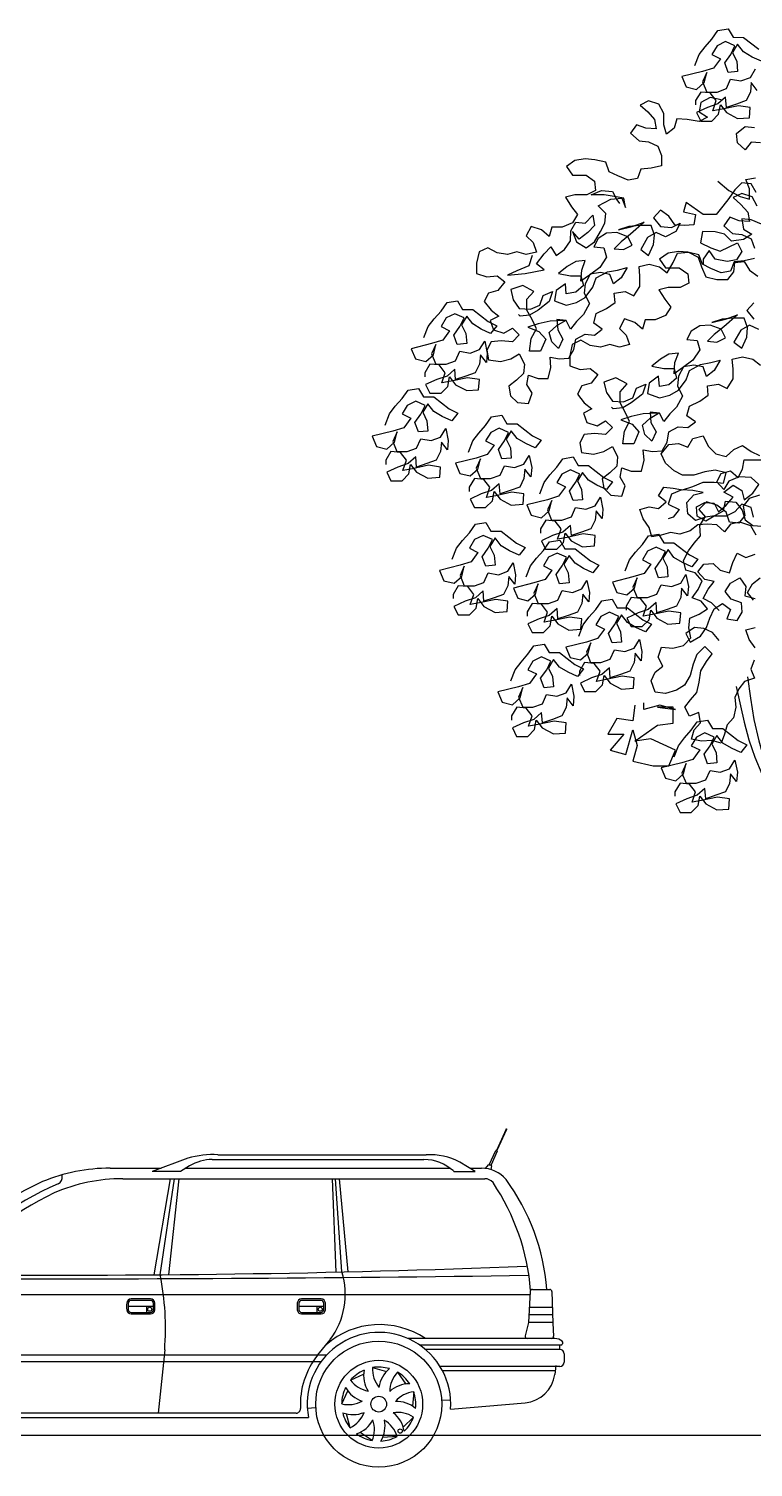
# Model space of a CAD drawing. Extents: x 115 to 1469, y 94 to 338.
# Drawn here: x 180.6 to 184.17, y 244.75 to 251.83 of the extents above; entities that cross this region are included whole.
import ezdxf

# ---------------------------------------------------------------- set-up
doc = ezdxf.new("R2010")
doc.units = 0
doc.layers.get('0').update_dxf_attribs({"linetype": 'CONTINUOUS'})
doc.layers.add('1', color=7, linetype='CONTINUOUS')
doc.layers.add('ESQUAD', color=3, linetype='CONTINUOUS')

# ---------------------------------------------------------------- blocks, each defined once
blk = doc.blocks.new('ASTRA2')
at = {"color": 9}
for p, q in [((3.3111, 1.6636), (3.2641, 1.5597)), ((3.313, 1.6627), (3.2661, 1.5588)), ((3.2285, 1.4891), (3.2613, 1.5586)), ((3.2661, 1.5588), (3.2641, 1.5597)), ((3.2671, 1.556), (3.2375, 1.4876)), ((0.0153, 0.8494), (3.4313, 0.8494)), ((1.4511, 0.7929), (1.5756, 0.7929)), ((1.5612, 0.8285), (1.4655, 0.8285)), ((1.5408, 0.7929), (1.5408, 0.7623)), ((2.2904, 0.7929), (2.415, 0.7929)), ((2.4006, 0.8285), (2.3049, 0.8285)), ((2.3802, 0.7929), (2.3802, 0.7623)), ((3.4286, 0.7886), (3.5383, 0.7886)), ((1.4655, 0.7548), (1.5612, 0.7548)), ((2.3049, 0.7548), (2.4006, 0.7548)), ((3.4224, 0.7136), (3.5419, 0.7136)), ((3.4255, 0.7511), (3.5401, 0.7511)), ((3.5803, 0.6015), (2.8861, 0.6015)), ((3.5763, 0.58), (2.9141, 0.58)), ((3.5564, 0.4959), (2.9865, 0.4959)), ((2.5456, 0.4284), (2.61, 0.4584)), ((2.6541, 0.4902), (2.7227, 0.4718)), ((2.7768, 0.4678), (2.8176, 0.4096)), ((3.5537, 0.4745), (2.9987, 0.4745)), ((2.5023, 0.3114), (2.5323, 0.3758)), ((2.8565, 0.3718), (2.8503, 0.301)), ((2.5443, 0.1939), (2.5259, 0.2625)), ((2.8558, 0.247), (2.8055, 0.1968)), ((2.652, 0.1309), (2.5938, 0.1717)), ((2.775, 0.1519), (2.7042, 0.1457))]:
    blk.add_line(p, q, dxfattribs=at)
for p, q in [((1.7452, 1.5205), (1.5694, 1.4558)), ((1.8654, 1.5147), (2.9072, 1.5147)), ((1.8933, 1.5379), (2.9187, 1.5379)), ((3.1598, 1.4558), (3.0836, 1.5013)), ((3.2096, 1.4707), (3.225, 1.488)), ((3.2282, 1.4891), (3.2375, 1.4876)), ((1.1257, 1.4338), (1.1242, 1.439)), ((1.3626, 1.4719), (1.6131, 1.4719)), ((1.4244, 1.42), (3.206, 1.42)), ((1.7088, 1.4558), (1.5694, 1.4558)), ((1.6583, 1.42), (1.5782, 0.947)), ((1.6085, 0.9474), (1.6793, 1.42)), ((1.7004, 1.42), (1.6496, 0.9475)), ((1.7535, 1.4832), (1.7088, 1.4558)), ((1.735, 1.4719), (3.0374, 1.4719)), ((2.4545, 1.42), (2.4735, 0.9606)), ((2.5033, 0.9613), (2.472, 1.42)), ((2.4894, 1.42), (2.5331, 0.962)), ((3.0523, 1.4582), (3.0549, 1.4558)), ((3.0549, 1.4558), (3.1598, 1.4558)), ((3.1329, 1.4719), (3.1901, 1.4719)), ((3.2404, 1.4832), (3.236, 1.4652)), ((3.4305, 0.8651), (3.4223, 0.713)), ((3.4412, 0.875), (3.5265, 0.875)), ((3.5372, 0.8648), (3.5421, 0.7085)), ((1.5612, 0.821), (1.4655, 0.821)), ((2.4006, 0.821), (2.3049, 0.821)), ((1.4655, 0.7623), (1.5612, 0.7623)), ((2.3049, 0.7623), (2.4006, 0.7623)), ((3.4223, 0.713), (3.4052, 0.647)), ((3.5421, 0.7085), (3.5452, 0.6449)), ((1.6308, 0.5781), (1.5992, 0.2664)), ((2.3844, 0.553), (2.4453, 0.6278)), ((3.552, 0.6336), (2.8285, 0.6336)), ((3.5763, 0.58), (3.5763, 0.6015)), ((0.2569, 0.553), (2.4289, 0.553)), ((0.2838, 0.5208), (2.4019, 0.5208)), ((3.5564, 0.5006), (3.5508, 0.4569)), ((3.5763, 0.4959), (3.5564, 0.4959)), ((3.5977, 0.5586), (3.5977, 0.5174)), ((2.3749, 0.2921), (2.333, 0.2897)), ((3.0386, 0.3302), (2.9946, 0.3277)), ((3.0382, 0.2852), (3.4054, 0.3173)), ((0.3472, 0.2446), (2.3386, 0.2446)), ((2.2781, 0.2664), (0.4566, 0.2664))]:
    blk.add_line(p, q)
for centre, radius in [((3.3125, 1.6641), 0.00151), ((1.5571, 0.7776), 0.00993), ((2.3965, 0.7776), 0.00993), ((2.6847, 0.3104), 0.0386), ((2.79, 0.1777), 0.0105)]:
    blk.add_circle(centre, radius, dxfattribs=at)
for radius in [0.3104, 0.216]:
    blk.add_circle((2.6847, 0.3104), radius)
for centre, radius, start, end in [((3.2632, 1.5577), 0.00214, 64.72726, 154.72726), ((3.2651, 1.5568), 0.00214, 336.604, 64.72726), ((0.8485, 186.3606), 185.4339, 269.89174, 270.794654), ((1.7072, 0.7916), 0.2636, 176.35514, 183.64486), ((1.4655, 0.807), 0.0214, 90, 176.35514), ((1.5612, 0.807), 0.0214, 3.64486, 90), ((1.3195, 0.7916), 0.2636, 356.35514, 3.64486), ((2.5466, 0.7916), 0.2636, 176.35514, 183.64486), ((2.3049, 0.807), 0.0214, 90, 176.35514), ((2.4006, 0.807), 0.0214, 3.64486, 90), ((2.1589, 0.7916), 0.2636, 356.35514, 3.64486), ((1.4655, 0.7762), 0.0214, 183.64486, 270), ((1.5612, 0.7762), 0.0214, 270, 356.35514), ((2.3049, 0.7762), 0.0214, 183.64486, 270), ((2.4006, 0.7762), 0.0214, 270, 356.35514), ((2.6895, 0.2989), 0.403, 56.16507, 131.03265), ((2.6847, 0.3104), 0.1824, 113.36133, 139.67502), ((2.6593, 0.5143), 0.1424, 217.08487, 259.08217), ((2.7963, 0.483), 0.1424, 177.08487, 219.08217), ((2.6847, 0.3104), 0.1824, 73.36133, 99.67502), ((2.8811, 0.3709), 0.1424, 137.08487, 179.08217), ((2.6847, 0.3104), 0.1824, 33.36133, 59.67502), ((2.6847, 0.3104), 0.1824, 153.36133, 179.67502), ((2.8741, 0.2305), 0.1424, 97.08487, 139.08217), ((2.6847, 0.3104), 0.1824, 353.36133, 19.67502), ((2.5341, 0.4502), 0.1424, 257.08487, 299.08217), ((2.6847, 0.3104), 0.1824, 193.36133, 219.67502), ((2.4795, 0.3207), 0.1424, 297.08487, 339.08217), ((2.5208, 0.1864), 0.1424, 337.08487, 19.08217), ((2.6389, 0.11), 0.1424, 17.08487, 59.08217), ((2.7784, 0.1274), 0.1424, 57.08487, 99.08217), ((2.6847, 0.3104), 0.1824, 313.36133, 339.67502), ((2.6847, 0.3104), 0.1824, 233.36133, 259.67502), ((2.6847, 0.3104), 0.1824, 273.36133, 299.67502)]:
    blk.add_arc(centre, radius, start, end, dxfattribs=at)
for centre, radius, start, end in [((1.8677, 1.1174), 0.4213, 86.51857, 106.8977), ((1.8654, 1.3004), 0.2143, 90, 121.49564), ((2.9072, 1.3004), 0.2143, 47.41547, 90), ((2.9358, 1.2248), 0.3136, 61.86386, 93.12543), ((3.2276, 1.4856), 0.00355, 80.41352, 138.44424), ((3.2369, 1.4841), 0.00355, 346.37857, 80.41352), ((1.3595, 0.6145), 0.8573, 89.79017, 112.66744), ((1.4245, 0.5627), 0.8573, 90.00684, 113.19065), ((1.0947, 1.425), 0.0322, 290.90024, 15.92806), ((3.1901, 1.3111), 0.1608, 41.18431, 90), ((3.206, 1.3664), 0.0536, 39.89221, 90), ((2.4433, 0.7857), 1.0731, 4.76997, 36.0332), ((2.3769, -1.406), 3.118, 115.61244, 129.59517), ((1.9258, -0.4314), 2.0019, 114.16831, 134.66601), ((1.9614, -0.4047), 1.9613, 116.48029, 136.37501), ((2.3311, 0.7843), 1.1042, 4.4342, 33.93972), ((1.1329, 60.3493), 59.4039, 269.429787, 272.197311), ((0.2939, 0.6828), 1.341, 355.5202, 11.37656), ((2.1441, 0.8522), 0.3755, 323.3121, 16.89191), ((3.4412, 0.8642), 0.0107, 90, 175.24132), ((3.5265, 0.8642), 0.0107, 2.7454, 90), ((1.7072, 0.7916), 0.2561, 176.35514, 183.64486), ((1.4655, 0.807), 0.0139, 90, 176.35514), ((1.5612, 0.807), 0.0139, 3.64486, 90), ((1.3195, 0.7916), 0.2561, 356.35514, 3.64486), ((2.5466, 0.7916), 0.2561, 176.35514, 183.64486), ((2.3049, 0.807), 0.0139, 90, 176.35514), ((2.4006, 0.807), 0.0139, 3.64486, 90), ((2.1589, 0.7916), 0.2561, 356.35514, 3.64486), ((1.4655, 0.7762), 0.0139, 183.64486, 270), ((1.5612, 0.7762), 0.0139, 270, 356.35514), ((2.3049, 0.7762), 0.0139, 183.64486, 270), ((2.4006, 0.7762), 0.0139, 270, 356.35514), ((2.6858, 0.3104), 0.3534, 355.9106, 190.72038), ((3.4155, 0.6443), 0.0107, 165.41639, 270), ((3.5344, 0.6443), 0.0107, 270, 2.74573), ((3.552, 0.58), 0.0536, 48.59038, 90), ((3.5763, 0.5586), 0.0214, 360, 90), ((3.5803, 0.6122), 0.0107, 270, 48.59038), ((2.6858, 0.3104), 0.3869, 141.16117, 183.16458), ((3.5763, 0.5174), 0.0214, 270, 0), ((2.7523, 0.4512), 0.1424, 169.2045, 212.58725), ((2.827, 0.3748), 0.1424, 129.2045, 172.58725), ((3.3914, 0.4775), 0.1608, 275.00384, 352.65647), ((2.646, 0.4617), 0.1424, 209.2045, 252.58725), ((2.8351, 0.2683), 0.1424, 89.2045, 132.58725), ((2.2781, 0.2878), 0.0214, 270, 3.16458), ((2.7729, 0.1815), 0.1424, 49.2045, 92.58725), ((2.5578, 0.4014), 0.1424, 249.2045, 292.58725), ((2.529, 0.2985), 0.1424, 289.2045, 332.58725), ((2.5731, 0.2012), 0.1424, 329.2045, 12.58725), ((2.6694, 0.155), 0.1424, 9.2045, 52.58725)]:
    blk.add_arc(centre, radius, start, end)
blk = doc.blocks.new('ARV-ELEV4')
for points in [[(-224.4, 3286.1), (-214.1, 3312.8), (-199.7, 3331.4), (-183.2, 3349.9), (-168.7, 3370.5), (-144, 3374.6), (-131.7, 3354), (-107, 3353.9), (-69.9, 3325.1)], [(-63.8, 3296.2), (-86.4, 3306.5), (-107, 3318.9), (-121.4, 3337.5), (-133.8, 3316.9), (-123.5, 3296.3), (-121.5, 3271.6), (-144.1, 3269.5), (-152.3, 3292.2), (-137.9, 3312.8), (-127.6, 3333.4), (-150.2, 3343.7), (-170.8, 3333.4), (-183.2, 3312.8), (-162.6, 3302.5), (-179.1, 3279.9), (-205.9, 3271.6), (-255.3, 3259.3), (-245.1, 3234.6), (-220.4, 3228.4), (-201.8, 3244.9), (-195.6, 3269.6), (-205.9, 3246.9), (-195.7, 3222.2), (-170.9, 3222.2), (-148.3, 3230.4), (-138, 3253.1), (-113.3, 3248.9), (-90.6, 3257.1), (-78.2, 3277.7)], [(-74.2, 3226.2), (-88.5, 3244.8), (-90.6, 3222.1), (-100.9, 3201.5), (-123.6, 3193.3), (-148.3, 3185.1), (-150.4, 3209.8), (-168.9, 3193.4), (-193.6, 3185.1), (-220.4, 3172.8), (-210.1, 3152.2), (-183.4, 3152.2), (-166.9, 3168.6), (-162.7, 3191.3), (-148.3, 3172.7), (-121.6, 3158.3), (-92.7, 3160.3), (-90.7, 3185.1), (-119.5, 3189.2), (-158.6, 3181), (-181.3, 3176.9), (-173, 3201.6), (-187.4, 3220.1), (-210.1, 3222.2), (-222.4, 3201.6), (-222.5, 3191.3)], [(-160.6, 3203.1), (-187.4, 3209.3), (-210, 3196.9), (-214.2, 3174.3), (-193.6, 3161.9), (-214.2, 3151.6), (-243, 3155.8), (-267.7, 3157.9), (-273.9, 3135.2), (-292.5, 3120.8), (-298.6, 3143.5), (-298.6, 3170.3), (-310.9, 3192.9), (-335.6, 3201.2), (-356.2, 3190.9), (-337.7, 3174.4), (-321.3, 3155.9), (-317.2, 3133.2), (-341.9, 3135.3), (-364.5, 3143.5), (-379, 3123), (-358.4, 3104.4), (-335.7, 3102.3), (-313.1, 3092), (-304.9, 3069.4), (-304.9, 3044.6), (-329.6, 3038.5), (-354.3, 3036.4), (-362.6, 3013.8), (-385.2, 3009.7), (-409.9, 3020), (-430.5, 3030.3), (-438.7, 3053), (-465.5, 3059.2), (-488.2, 3061.3), (-512.9, 3057.2), (-533.5, 3042.8), (-519.1, 3022.2), (-486.1, 3022.2), (-465.6, 3007.7), (-463.5, 2985.1), (-484.1, 2974.8), (-513, 2974.8), (-535.6, 2968.7), (-521.2, 2946), (-506.8, 2927.4), (-519.2, 2906.9), (-543.9, 2896.6), (-568.6, 2896.6), (-574.8, 2874), (-593.3, 2890.5), (-618.1, 2898.7), (-630.4, 2876.1), (-614, 2859.6), (-605.8, 2836.9), (-630.5, 2830.8), (-653.1, 2837), (-675.8, 2830.8), (-700.5, 2834.9), (-723.1, 2847.3), (-743.7, 2837), (-749.9, 2810.3), (-750, 2785.6), (-725.3, 2777.3), (-700.5, 2779.3), (-682, 2764.9), (-698.5, 2744.3), (-721.2, 2738.2), (-731.5, 2717.6), (-715, 2697), (-696.5, 2682.5), (-717.1, 2672.3), (-708.9, 2649.6), (-684.2, 2641.4), (-663.6, 2653.7), (-647.1, 2637.2), (-663.6, 2620.7), (-690.4, 2622.8), (-715.1, 2620.8), (-725.4, 2600.2), (-721.3, 2577.5), (-692.5, 2573.4), (-667.8, 2579.6), (-647.2, 2591.9), (-634.8, 2567.2), (-636.9, 2544.5), (-653.4, 2528.1), (-671.9, 2513.7), (-667.9, 2491), (-651.4, 2474.5), (-624.6, 2472.4), (-616.4, 2497.1), (-628.7, 2517.7), (-624.6, 2540.4), (-601.9, 2532.1), (-577.2, 2532.1), (-571, 2558.9), (-573, 2583.6), (-550.4, 2579.4), (-527.7, 2581.5), (-515.4, 2602.1), (-511.2, 2626.8), (-488.6, 2639.1), (-465.9, 2637), (-447.4, 2651.4), (-467.9, 2665.9), (-461.7, 2688.5), (-437, 2700.8), (-416.4, 2715.2), (-418.4, 2737.9), (-391.7, 2742), (-371.1, 2731.7), (-356.6, 2754.3), (-356.6, 2779), (-358.7, 2801.7), (-333.9, 2807.8), (-309.2, 2801.6), (-290.7, 2787.2), (-276.3, 2811.9), (-266, 2834.5), (-239.2, 2836.6), (-216.5, 2824.2), (-208.3, 2801.5), (-198.1, 2776.8), (-171.3, 2770.6), (-144.5, 2770.6), (-130.1, 2789.1), (-128, 2811.8), (-105.3, 2813.8), (-93, 2793.2), (-72.4, 2778.8)], [(-64.1, 2904.4), (-88.8, 2914.7), (-111.4, 2916.8), (-107.3, 2892.1), (-86.8, 2879.7), (-107.4, 2867.4), (-136.2, 2863.3), (-152.7, 2879.8), (-175.3, 2885.9), (-206.2, 2886), (-210.3, 2859.2), (-185.6, 2846.8), (-163, 2838.6), (-121.8, 2859.1), (-111.5, 2838.5), (-123.9, 2817.9), (-146.5, 2813.8), (-175.4, 2820), (-189.8, 2840.7), (-204.2, 2820.1), (-204.2, 2805.7)], [(-66.1, 3099.7), (-88.7, 3101.8), (-103.2, 3083.3), (-121.7, 3099.8), (-123.7, 3122.4), (-103.1, 3138.9), (-80.5, 3136.8)], [(-169, 3007.4), (-142.3, 2984.8), (-115.5, 2970.3), (-92.9, 2964.1), (-92.8, 2988.8), (-101.1, 3011.5), (-78.4, 3015.6)], [(-76.4, 2980.6), (-88.7, 3001.2), (-111.4, 3003.3), (-127.8, 2986.8), (-142.3, 2966.2), (-156.7, 2947.7), (-173.2, 2927.1), (-204.1, 2927.2), (-245.3, 2956), (-251.5, 2933.4), (-222.6, 2927.2), (-226.8, 2902.5), (-249.4, 2900.4), (-272.1, 2902.5), (-286.5, 2923.1), (-307.1, 2937.6), (-323.5, 2919), (-307.1, 2898.4), (-280.3, 2896.3), (-259.7, 2906.6), (-270, 2886), (-294.8, 2873.7), (-317.4, 2884), (-338, 2871.7), (-354.5, 2842.9), (-336, 2828.4), (-323.6, 2855.2), (-321.5, 2877.8), (-329.7, 2900.5), (-356.5, 2900.5), (-383.3, 2898.5), (-408, 2890.3), (-375, 2898.5), (-346.2, 2908.8), (-379.2, 2880), (-401.9, 2861.4), (-418.3, 2845), (-395.7, 2842.9), (-375.1, 2853.2), (-385.4, 2873.8), (-412.1, 2884.1), (-436.8, 2882.1), (-457.4, 2869.7), (-467.8, 2849.1), (-443.1, 2847.1), (-436.9, 2824.4), (-453.4, 2799.7), (-478.1, 2781.2), (-498.7, 2766.8), (-496.6, 2793.6), (-488.4, 2816.2), (-511, 2814.2), (-531.6, 2801.8), (-552.3, 2785.4), (-523.4, 2779.2), (-498.7, 2779.2), (-492.6, 2756.5), (-511.1, 2740), (-533.8, 2735.9), (-535.8, 2760.7), (-558.5, 2744.2), (-562.6, 2719.5), (-533.8, 2709.2), (-509.1, 2715.3), (-488.5, 2727.7), (-469.9, 2752.4), (-461.7, 2775), (-434.9, 2789.4), (-410.2, 2793.5), (-387.5, 2799.7), (-401.9, 2775), (-420.5, 2760.6), (-428.7, 2783.2), (-451.3, 2787.4), (-476.1, 2783.3), (-488.4, 2760.6), (-490.5, 2738), (-478.2, 2713.2), (-492.6, 2686.5), (-509.1, 2670), (-523.5, 2651.5), (-533.8, 2672.1), (-556.5, 2674.2), (-554.4, 2649.5), (-542.1, 2626.8), (-552.4, 2604.2), (-568.9, 2620.7), (-575, 2643.3), (-556.5, 2659.8), (-535.9, 2672.1), (-573, 2670.1), (-601.8, 2663.9), (-626.5, 2655.7), (-599.8, 2645.4), (-583.3, 2626.8), (-595.7, 2598), (-622.4, 2598), (-618.3, 2628.9), (-605.9, 2651.6), (-616.2, 2674.2), (-628.5, 2696.9), (-628.5, 2723.7), (-612, 2742.2), (-638.8, 2756.6), (-667.6, 2746.4), (-661.5, 2721.6), (-647.1, 2701), (-620.3, 2699), (-597.6, 2709.2), (-589.4, 2731.9), (-566.7, 2742.2), (-575, 2717.4), (-601.8, 2696.9), (-622.4, 2684.5), (-645, 2682.5), (-649.1, 2686.6)], [(-616.1, 2828.7), (-624.3, 2804), (-653.2, 2791.7), (-675.8, 2781.4), (-632.6, 2785.5), (-587.3, 2793.7), (-605.8, 2808.1), (-587.2, 2832.8), (-570.7, 2849.2), (-558.4, 2828.6), (-537.8, 2843), (-523.4, 2863.6), (-523.3, 2888.3), (-511, 2908.9), (-488.3, 2906.8), (-469.8, 2925.3), (-465.7, 2900.6), (-482.1, 2884.2), (-502.8, 2867.7), (-519.2, 2886.3), (-508.9, 2861.5), (-486.3, 2847.1), (-465.7, 2861.5), (-451.3, 2886.2), (-440.9, 2906.8), (-438.9, 2929.4), (-457.4, 2948), (-426.5, 2964.4), (-399.7, 2966.5), (-391.5, 2943.8), (-395.6, 2966.5), (-418.2, 2970.6), (-442.9, 2974.7), (-473.8, 2974.8), (-449.1, 2985), (-422.3, 2983), (-412.1, 2962.4), (-405.9, 2954.1)], [(-74.2, 2947.2), (-86.5, 2969.9), (-111.2, 2978.1), (-131.8, 2967.9), (-113.3, 2951.4), (-96.8, 2932.8), (-92.7, 2910.2), (-117.4, 2912.2), (-140.1, 2920.5), (-154.5, 2899.9), (-133.9, 2881.4), (-111.3, 2879.3), (-88.6, 2869), (-80.4, 2846.3)], [(-80.4, 2821.6), (-105.2, 2815.4), (-129.9, 2813.4), (-138.1, 2790.8), (-160.8, 2786.7), (-185.5, 2797), (-206.1, 2807.3), (-214.3, 2830), (-241.1, 2836.2), (-263.7, 2838.2), (-288.4, 2834.1), (-309, 2819.8), (-294.6, 2799.1), (-261.7, 2799.1), (-241.1, 2784.7), (-239.1, 2762), (-259.7, 2751.7), (-288.5, 2751.8), (-311.2, 2745.6), (-296.8, 2723), (-282.4, 2704.4), (-294.7, 2683.8), (-319.5, 2673.5), (-344.2, 2673.6), (-350.4, 2650.9), (-368.9, 2667.4), (-393.6, 2675.7), (-406, 2653), (-389.5, 2636.5), (-381.3, 2613.9), (-406, 2607.7), (-428.7, 2613.9), (-451.3, 2607.8), (-476, 2611.9), (-498.7, 2624.3), (-519.3, 2614), (-525.5, 2587.2), (-525.5, 2562.5), (-500.8, 2554.3), (-476.1, 2556.3), (-457.6, 2541.9), (-474.1, 2521.3), (-496.7, 2515.1), (-507, 2494.6), (-490.6, 2473.9), (-472.1, 2459.5), (-492.7, 2449.2), (-484.4, 2426.6), (-459.7, 2418.3), (-439.1, 2430.7), (-422.7, 2414.2), (-439.2, 2397.7), (-465.9, 2399.8), (-490.6, 2397.8), (-501, 2377.2), (-496.9, 2354.5), (-468, 2350.4), (-443.3, 2356.5), (-422.7, 2368.9), (-410.4, 2344.1), (-412.5, 2321.5), (-429, 2305), (-447.5, 2290.6), (-443.4, 2268), (-426.9, 2251.5), (-400.2, 2249.4), (-391.9, 2274.1), (-404.2, 2294.7), (-400.1, 2317.4), (-377.5, 2309.1), (-352.8, 2309.1), (-346.5, 2335.8), (-348.6, 2360.6), (-325.9, 2356.4), (-303.3, 2358.5), (-290.9, 2379), (-286.8, 2403.7), (-264.1, 2416.1), (-241.4, 2414), (-222.9, 2428.4), (-243.5, 2442.8), (-237.3, 2465.5), (-212.6, 2477.8), (-192, 2492.2), (-194, 2514.9), (-167.2, 2519), (-146.6, 2508.6), (-132.2, 2531.3), (-132.2, 2556), (-134.2, 2578.6), (-109.5, 2584.8), (-84.8, 2578.6), (-66.3, 2564.2)], [(-82.6, 2714.5), (-99.1, 2696), (-82.6, 2675.4)], [(-70.3, 2650.7), (-92.9, 2661), (-113.6, 2648.6), (-130.1, 2619.8), (-111.5, 2605.4), (-99.2, 2632.2), (-97.1, 2654.8), (-105.3, 2677.5), (-132.1, 2677.5), (-158.8, 2675.5), (-183.6, 2667.2), (-150.6, 2675.5), (-121.8, 2685.7), (-154.7, 2656.9), (-177.4, 2638.4), (-193.9, 2621.9), (-171.2, 2619.9), (-150.6, 2630.1), (-160.9, 2650.8), (-187.7, 2661.1), (-212.4, 2659), (-233, 2646.7), (-243.3, 2626.1), (-218.6, 2624), (-212.4, 2601.4), (-228.9, 2576.7), (-253.7, 2558.2), (-274.3, 2543.8), (-272.2, 2570.5), (-263.9, 2593.2), (-286.6, 2591.1), (-307.2, 2578.8), (-327.8, 2562.4), (-299, 2556.1), (-274.3, 2556.1), (-268.1, 2533.5), (-286.7, 2517), (-309.3, 2512.9), (-311.4, 2537.6), (-334, 2521.2), (-338.2, 2496.5), (-309.3, 2486.1), (-284.6, 2492.3), (-264, 2504.6), (-245.5, 2529.3), (-237.2, 2552), (-210.4, 2566.4), (-185.7, 2570.5), (-163, 2576.6), (-177.5, 2551.9), (-196, 2537.5), (-204.2, 2560.2), (-226.9, 2564.3), (-251.6, 2560.2), (-264, 2537.6), (-266.1, 2514.9), (-253.7, 2490.2), (-268.2, 2463.4), (-284.7, 2447), (-299.1, 2428.5), (-309.4, 2449.1), (-332, 2451.1), (-330, 2426.4), (-317.7, 2403.8), (-328, 2381.1), (-344.4, 2397.6), (-350.6, 2420.3), (-332, 2436.7), (-311.4, 2449.1), (-348.5, 2447), (-377.3, 2440.9), (-402.1, 2432.7), (-375.3, 2422.4), (-358.8, 2403.8), (-371.2, 2375), (-398, 2375), (-393.8, 2405.9), (-381.5, 2428.5), (-391.7, 2451.2), (-404.1, 2473.9), (-404.1, 2500.6), (-387.6, 2519.2), (-414.3, 2533.6), (-443.2, 2523.3), (-437, 2498.6), (-422.6, 2478), (-395.8, 2475.9), (-373.2, 2486.2), (-364.9, 2508.8), (-342.3, 2519.1), (-350.5, 2494.4), (-377.3, 2473.8), (-397.9, 2461.5), (-420.6, 2459.5), (-424.7, 2463.6)], [(-876.6, 2630.8), (-866.3, 2657.6), (-851.8, 2676.1), (-835.4, 2694.6), (-820.9, 2715.2), (-796.2, 2719.3), (-783.9, 2698.7), (-759.2, 2698.7), (-722.1, 2669.8), (-701.5, 2659.5), (-716, 2641), (-738.6, 2651.3), (-759.2, 2663.7), (-773.6, 2682.2), (-786, 2661.6), (-775.7, 2641), (-773.6, 2616.3), (-796.3, 2614.3), (-804.5, 2637), (-790.1, 2657.5), (-779.8, 2678.1), (-802.4, 2688.4), (-823, 2678.2), (-835.4, 2657.6), (-814.8, 2647.3), (-831.3, 2624.6), (-858.1, 2616.4), (-907.5, 2604.1), (-897.2, 2579.4), (-872.5, 2573.2), (-854, 2589.6), (-847.8, 2614.3), (-858.1, 2591.7), (-847.8, 2567), (-823.1, 2566.9), (-800.5, 2575.2), (-790.1, 2597.8), (-765.4, 2593.7), (-742.8, 2601.9), (-730.4, 2622.5), (-724.2, 2593.6), (-726.3, 2571), (-740.7, 2589.5), (-742.8, 2566.9), (-753.1, 2546.3), (-775.8, 2538.1), (-800.5, 2529.9), (-802.5, 2554.6), (-821.1, 2538.1), (-845.8, 2529.9), (-872.6, 2517.6), (-862.3, 2497), (-835.5, 2496.9), (-819, 2513.4), (-814.9, 2536.1), (-800.5, 2517.5), (-773.7, 2503.1), (-744.9, 2505.1), (-742.8, 2529.8), (-771.7, 2534), (-810.8, 2525.8), (-833.5, 2521.7), (-825.2, 2546.4), (-839.6, 2564.9), (-862.2, 2567), (-874.6, 2546.4), (-874.6, 2536.1)], [(-970.4, 2420.1), (-960, 2446.9), (-945.6, 2465.4), (-929.1, 2484), (-914.7, 2504.5), (-890, 2508.6), (-877.6, 2488), (-852.9, 2488), (-815.9, 2459.1), (-795.3, 2448.8), (-809.7, 2430.3), (-832.4, 2440.6), (-852.9, 2453), (-867.3, 2471.5), (-879.7, 2451), (-869.4, 2430.4), (-867.4, 2405.6), (-890.1, 2403.6), (-898.3, 2426.3), (-883.8, 2446.8), (-873.5, 2467.4), (-896.2, 2477.7), (-916.8, 2467.5), (-929.1, 2446.9), (-908.6, 2436.6), (-925.1, 2413.9), (-951.8, 2405.7), (-1001.3, 2393.4), (-991, 2368.7), (-966.3, 2362.5), (-947.7, 2378.9), (-941.5, 2403.6), (-951.9, 2381), (-941.6, 2356.3), (-916.9, 2356.3), (-894.2, 2364.5), (-883.9, 2387.1), (-859.2, 2383), (-836.5, 2391.2), (-824.2, 2411.8), (-818, 2382.9), (-820.1, 2360.3), (-834.5, 2378.8), (-836.6, 2356.2), (-846.9, 2335.6), (-869.5, 2327.4), (-894.3, 2319.2), (-896.3, 2343.9), (-914.8, 2327.4), (-939.6, 2319.2), (-966.3, 2306.9), (-956.1, 2286.3), (-929.3, 2286.3), (-912.8, 2302.7), (-908.7, 2325.4), (-894.3, 2306.8), (-867.5, 2292.4), (-838.7, 2294.4), (-836.6, 2319.1), (-865.4, 2323.3), (-904.6, 2315.1), (-927.2, 2311), (-919, 2335.7), (-933.4, 2354.2), (-956, 2356.3), (-968.4, 2335.7), (-968.4, 2325.4)], [(-165.5, 1973.9), (-184, 1992.5), (-204.6, 2002.8), (-192.2, 2025.4), (-177.8, 2043.9), (-200.5, 2048.1), (-216.9, 2066.6), (-202.5, 2085.2), (-179.8, 2087.2), (-163.4, 2070.7), (-140.7, 2064.5), (-132.5, 2089.2), (-122.1, 2111.8), (-101.6, 2101.5), (-78.9, 2109.7)], [(-76.8, 2155.1), (-89.1, 2177.7), (-115.9, 2186), (-138.6, 2181.9), (-153, 2163.4), (-171.5, 2179.9), (-194.2, 2181.9), (-216.8, 2179.9), (-235.4, 2165.5), (-260.1, 2157.3), (-282.7, 2161.4), (-305.4, 2155.3), (-328, 2151.2), (-334.2, 2173.8), (-348.6, 2194.4), (-356.8, 2217.1), (-334.2, 2223.2), (-311.5, 2219.1), (-293, 2235.6), (-311.5, 2250), (-299.1, 2270.6), (-276.4, 2268.5), (-253.8, 2264.4), (-229.1, 2272.6), (-204.4, 2282.9), (-177.6, 2282.8), (-154.9, 2280.7), (-148.7, 2305.5), (-175.5, 2311.7), (-200.2, 2307.6), (-227, 2299.3), (-253.8, 2299.4), (-274.4, 2309.7), (-294.9, 2328.2), (-305.2, 2350.9), (-286.7, 2373.5), (-264, 2375.6), (-241.3, 2367.3), (-229, 2387.9), (-204.3, 2394.1), (-191.9, 2369.3), (-173.4, 2350.8), (-148.7, 2344.6), (-130.2, 2361), (-109.5, 2371.3), (-89, 2356.9), (-68.4, 2346.6)], [(-769.5, 2355.3), (-759.2, 2382.1), (-744.7, 2400.6), (-728.2, 2419.1), (-713.8, 2439.7), (-689.1, 2443.8), (-676.8, 2423.2), (-652, 2423.1), (-615, 2394.3), (-594.4, 2384), (-608.9, 2365.4), (-631.5, 2375.8), (-652.1, 2388.1), (-666.5, 2406.7), (-678.9, 2386.1), (-668.6, 2365.5), (-666.5, 2340.8), (-689.2, 2338.7), (-697.4, 2361.4), (-683, 2382), (-672.7, 2402.6), (-695.3, 2412.9), (-715.9, 2402.6), (-728.3, 2382), (-707.7, 2371.7), (-724.2, 2349.1), (-751, 2340.9), (-800.4, 2328.6), (-790.1, 2303.8), (-765.4, 2297.6), (-746.9, 2314.1), (-740.7, 2338.8), (-751, 2316.2), (-740.7, 2291.4), (-716, 2291.4), (-693.3, 2299.6), (-683, 2322.3), (-658.3, 2318.1), (-635.7, 2326.3), (-623.3, 2346.9), (-617.1, 2318.1), (-619.2, 2295.4), (-633.6, 2314), (-635.7, 2291.3), (-646, 2270.7), (-668.7, 2262.5), (-693.4, 2254.3), (-695.4, 2279), (-714, 2262.6), (-738.7, 2254.4), (-765.5, 2242), (-755.2, 2221.4), (-728.4, 2221.4), (-711.9, 2237.9), (-707.8, 2260.5), (-693.4, 2242), (-666.6, 2227.5), (-637.8, 2229.6), (-635.7, 2254.3), (-664.6, 2258.4), (-703.7, 2250.2), (-726.3, 2246.1), (-718.1, 2270.8), (-732.5, 2289.4), (-755.1, 2291.4), (-767.5, 2270.9), (-767.5, 2260.6)], [(-82.7, 2198.8), (-88.8, 2221.5), (-111.5, 2229.8), (-128, 2211.2), (-148.6, 2201), (-177.4, 2201), (-198, 2188.6), (-218.6, 2201), (-220.6, 2223.7), (-200, 2234), (-177.4, 2231.9), (-167.1, 2211.3), (-148.5, 2227.7), (-132, 2246.2), (-154.7, 2258.6), (-132, 2275.1), (-111.4, 2262.7), (-105.3, 2240), (-84.7, 2256.5), (-70.2, 2277.1), (-88.7, 2293.6), (-117.6, 2295.7), (-142.3, 2285.4), (-154.7, 2264.8), (-171.1, 2283.4), (-160.8, 2303.9), (-138.2, 2310.1), (-119.6, 2293.6), (-109.3, 2314.2), (-105.2, 2336.8), (-53.7, 2336.8)], [(-597.8, 2254.9), (-587.5, 2281.7), (-573.1, 2300.2), (-556.6, 2318.7), (-542.2, 2339.3), (-517.5, 2343.4), (-505.1, 2322.8), (-480.4, 2322.8), (-443.4, 2293.9), (-422.8, 2283.6), (-437.2, 2265.1), (-459.9, 2275.4), (-480.4, 2287.8), (-494.8, 2306.3), (-507.2, 2285.7), (-496.9, 2265.1), (-494.9, 2240.4), (-517.5, 2238.4), (-525.8, 2261), (-511.3, 2281.6), (-501, 2302.2), (-523.7, 2312.5), (-544.3, 2302.2), (-556.6, 2281.6), (-536.1, 2271.3), (-552.5, 2248.7), (-579.3, 2240.5), (-628.8, 2228.2), (-618.5, 2203.4), (-593.8, 2197.2), (-575.2, 2213.7), (-569, 2238.4), (-579.4, 2215.8), (-569.1, 2191), (-544.4, 2191), (-521.7, 2199.2), (-511.4, 2221.9), (-486.7, 2217.7), (-464, 2226), (-451.6, 2246.5), (-445.5, 2217.7), (-447.6, 2195.1), (-462, 2213.6), (-464, 2190.9), (-474.4, 2170.4), (-497, 2162.1), (-521.7, 2153.9), (-523.8, 2178.6), (-542.3, 2162.2), (-567.1, 2154), (-593.8, 2141.6), (-583.6, 2121), (-556.8, 2121), (-540.3, 2137.5), (-536.2, 2160.1), (-521.8, 2141.6), (-495, 2127.1), (-466.2, 2129.2), (-464.1, 2153.9), (-492.9, 2158), (-532, 2149.8), (-554.7, 2145.7), (-546.4, 2170.4), (-560.8, 2189), (-583.5, 2191.1), (-595.9, 2170.5), (-595.9, 2160.2)], [(-165.6, 1901.8), (-182, 1920.4), (-202.6, 1930.7), (-225.3, 1932.8), (-245.9, 1918.4), (-235.6, 1897.8), (-210.9, 1912.2), (-196.4, 1932.8), (-188.2, 1955.4), (-177.9, 1978), (-157.3, 1990.4), (-138.7, 1975.9), (-147, 1953.3), (-122.3, 1949.2), (-109.9, 1969.7), (-112, 1992.4), (-136.7, 2000.7), (-151.1, 2019.2), (-138.7, 2039.8), (-116, 2052.1), (-101.6, 2031.5), (-103.7, 2008.9), (-79, 2002.7)], [(-83.1, 1998.5), (-97.5, 2017.1), (-85.1, 2037.7), (-66.6, 2052.1)], [(-68.5, 2251.8), (-93.2, 2243.6), (-107.6, 2225.1), (-103.5, 2202.4), (-118, 2183.9), (-140.6, 2186), (-148.8, 2210.7), (-171.5, 2227.2), (-196.2, 2235.5), (-214.7, 2217), (-198.3, 2198.4), (-223, 2190.2), (-241.5, 2206.7), (-243.5, 2233.5), (-227, 2252), (-204.4, 2258.1), (-229.1, 2262.3), (-255.9, 2264.4), (-280.6, 2254.1), (-288.8, 2229.4), (-262.1, 2217), (-276.5, 2198.5), (-288.9, 2194.4)], [(-81.1, 1853.8), (-89.2, 1832.3), (-80.8, 1810.4), (-104.5, 1803), (-118, 1784.7), (-127.9, 1764.2), (-125.2, 1740.9), (-130.9, 1715.5), (-146.1, 1698.2), (-152.5, 1675.6), (-160.7, 1654.1), (-183.3, 1660.5), (-208.4, 1658.8), (-232, 1663.5), (-225.6, 1686.1), (-210.4, 1703.3), (-214.9, 1727.7), (-236.8, 1719.3), (-248.1, 1740.5), (-234.6, 1758.8), (-219.4, 1776.1), (-213.6, 1801.5), (-209.7, 1828), (-195.8, 1850.9), (-182.4, 1869.3), (-200.3, 1887.3), (-219.5, 1867.6), (-228.7, 1844.3), (-235.5, 1817.1), (-249.3, 1794.2), (-268.8, 1781.9), (-295.3, 1773.8), (-320, 1776.7), (-329.8, 1804.3), (-319.9, 1824.8), (-301.1, 1839.9), (-312.4, 1861.1), (-304.9, 1885.5), (-277.3, 1883.3), (-251.9, 1889.6), (-233.8, 1907.5), (-238.4, 1931.9), (-236.5, 1954.9), (-213.6, 1965), (-194.1, 1977.4), (-209.2, 1996.1), (-230.8, 2004.3), (-216.2, 2024.4), (-206.3, 2044.8), (-223.2, 2064.7), (-245.8, 2071.1), (-251.3, 2093.7), (-239.3, 2117.7), (-225.8, 2136), (-210.6, 2153.3), (-212.3, 2178.4), (-199.5, 2199.5), (-176.2, 2202.3), (-155, 2213.5), (-150.3, 2237.2), (-125.6, 2234.3), (-110.5, 2215.5), (-103.1, 2191.8), (-84.8, 2178.4), (-61.8, 2176.5)], [(-808.3, 2097), (-798, 2123.7), (-783.5, 2142.3), (-767, 2160.8), (-752.6, 2181.4), (-727.9, 2185.5), (-715.6, 2164.9), (-690.8, 2164.8), (-653.8, 2136), (-633.2, 2125.7), (-647.7, 2107.1), (-670.3, 2117.5), (-690.9, 2129.8), (-705.3, 2148.4), (-717.6, 2127.8), (-707.4, 2107.2), (-705.3, 2082.5), (-728, 2080.4), (-736.2, 2103.1), (-721.8, 2123.7), (-711.5, 2144.3), (-734.1, 2154.6), (-754.7, 2144.3), (-767.1, 2123.7), (-746.5, 2113.4), (-763, 2090.8), (-789.8, 2082.6), (-839.2, 2070.2), (-828.9, 2045.5), (-804.2, 2039.3), (-785.7, 2055.8), (-779.5, 2080.5), (-789.8, 2057.8), (-779.5, 2033.1), (-754.8, 2033.1), (-732.1, 2041.3), (-721.8, 2064), (-697.1, 2059.8), (-674.5, 2068), (-662.1, 2088.6), (-655.9, 2059.8), (-658, 2037.1), (-672.4, 2055.7), (-674.5, 2033), (-684.8, 2012.4), (-707.5, 2004.2), (-732.2, 1996), (-734.2, 2020.7), (-752.8, 2004.3), (-777.5, 1996.1), (-804.3, 1983.7), (-794, 1963.1), (-767.2, 1963.1), (-750.7, 1979.6), (-746.6, 2002.2), (-732.2, 1983.7), (-705.4, 1969.2), (-676.6, 1971.2), (-674.5, 1996), (-703.4, 2000.1), (-742.5, 1991.9), (-765.1, 1987.8), (-756.9, 2012.5), (-771.3, 2031.1), (-793.9, 2033.1), (-806.3, 2012.6), (-806.3, 2002.3)], [(-391.9, 2068.9), (-381.6, 2095.6), (-367.2, 2114.2), (-350.7, 2132.7), (-336.2, 2153.3), (-311.5, 2157.3), (-299.2, 2136.7), (-274.5, 2136.7), (-237.4, 2107.9), (-216.8, 2097.5), (-231.3, 2079), (-253.9, 2089.3), (-274.5, 2101.7), (-288.9, 2120.3), (-301.3, 2099.7), (-291, 2079.1), (-289, 2054.4), (-311.6, 2052.3), (-319.8, 2075), (-305.4, 2095.6), (-295.1, 2116.1), (-317.7, 2126.5), (-338.3, 2116.2), (-350.7, 2095.6), (-330.1, 2085.3), (-346.6, 2062.6), (-373.4, 2054.4), (-422.8, 2042.1), (-412.5, 2017.4), (-387.8, 2011.2), (-369.3, 2027.7), (-363.1, 2052.4), (-373.4, 2029.7), (-363.1, 2005), (-338.4, 2005), (-315.8, 2013.2), (-305.4, 2035.8), (-280.7, 2031.7), (-258.1, 2039.9), (-245.7, 2060.5), (-239.6, 2031.7), (-241.6, 2009), (-256, 2027.6), (-258.1, 2004.9), (-268.4, 1984.3), (-291.1, 1976.1), (-315.8, 1967.9), (-317.8, 1992.6), (-336.4, 1976.1), (-361.1, 1967.9), (-387.9, 1955.6), (-377.6, 1935), (-350.8, 1935), (-334.4, 1951.4), (-330.2, 1974.1), (-315.8, 1955.5), (-289.1, 1941.1), (-260.2, 1943.1), (-258.1, 1967.8), (-287, 1972), (-326.1, 1963.8), (-348.8, 1959.7), (-340.5, 1984.4), (-354.9, 2002.9), (-377.6, 2005), (-389.9, 1984.4), (-389.9, 1974.1)], [(-78.7, 1883.5), (-93.1, 1904.1), (-101.3, 1926.8), (-78.7, 1932.9)], [(-630.2, 2054.5), (-619.9, 2081.3), (-605.5, 2099.8), (-589, 2118.3), (-574.5, 2138.9), (-549.8, 2143), (-537.5, 2122.4), (-512.8, 2122.4), (-475.7, 2093.5), (-455.1, 2083.2), (-469.6, 2064.7), (-492.2, 2075), (-512.8, 2087.3), (-527.2, 2105.9), (-539.6, 2085.3), (-529.3, 2064.7), (-527.3, 2040), (-549.9, 2038), (-558.1, 2060.6), (-543.7, 2081.2), (-533.4, 2101.8), (-556, 2112.1), (-576.6, 2101.8), (-589, 2081.2), (-568.4, 2070.9), (-584.9, 2048.3), (-611.7, 2040.1), (-661.1, 2027.8), (-650.9, 2003), (-626.1, 1996.8), (-607.6, 2013.3), (-601.4, 2038), (-611.7, 2015.4), (-601.4, 1990.6), (-576.7, 1990.6), (-554.1, 1998.8), (-543.8, 2021.5), (-519, 2017.3), (-496.4, 2025.6), (-484, 2046.1), (-477.9, 2017.3), (-479.9, 1994.6), (-494.3, 2013.2), (-496.4, 1990.5), (-506.7, 1970), (-529.4, 1961.7), (-554.1, 1953.5), (-556.1, 1978.2), (-574.7, 1961.8), (-599.4, 1953.6), (-626.2, 1941.2), (-615.9, 1920.6), (-589.1, 1920.6), (-572.7, 1937.1), (-568.5, 1959.7), (-554.1, 1941.2), (-527.4, 1926.7), (-498.5, 1928.8), (-496.4, 1953.5), (-525.3, 1957.6), (-564.4, 1949.4), (-587.1, 1945.3), (-578.8, 1970), (-593.2, 1988.6), (-615.9, 1990.7), (-628.2, 1970.1), (-628.2, 1959.8)], [(-504, 1912.2), (-493.6, 1939), (-479.2, 1957.5), (-462.7, 1976), (-448.3, 1996.6), (-423.6, 2000.7), (-411.2, 1980.1), (-386.5, 1980.1), (-349.5, 1951.2), (-328.9, 1940.9), (-343.3, 1922.4), (-366, 1932.7), (-386.5, 1945.1), (-400.9, 1963.6), (-413.3, 1943), (-403, 1922.4), (-401, 1897.7), (-423.7, 1895.7), (-431.9, 1918.4), (-417.4, 1938.9), (-407.1, 1959.5), (-429.8, 1969.8), (-450.4, 1959.6), (-462.7, 1939), (-442.2, 1928.7), (-458.7, 1906), (-485.4, 1897.8), (-534.9, 1885.5), (-524.6, 1860.8), (-499.9, 1854.6), (-481.3, 1871), (-475.1, 1895.7), (-485.5, 1873.1), (-475.2, 1848.4), (-450.5, 1848.3), (-427.8, 1856.6), (-417.5, 1879.2), (-392.8, 1875.1), (-370.1, 1883.3), (-357.8, 1903.9), (-351.6, 1875), (-353.7, 1852.4), (-368.1, 1870.9), (-370.2, 1848.3), (-380.5, 1827.7), (-403.1, 1819.5), (-427.9, 1811.3), (-429.9, 1836), (-448.4, 1819.5), (-473.2, 1811.3), (-499.9, 1799), (-489.7, 1778.4), (-462.9, 1778.3), (-446.4, 1794.8), (-442.3, 1817.5), (-427.9, 1798.9), (-401.1, 1784.5), (-372.3, 1786.5), (-370.2, 1811.2), (-399, 1815.4), (-438.2, 1807.2), (-460.8, 1803.1), (-452.6, 1827.8), (-466.9, 1846.3), (-489.6, 1848.4), (-502, 1827.8), (-502, 1817.5)], [(-667.7, 1804.4), (-657.3, 1831.1), (-642.9, 1849.6), (-626.4, 1868.2), (-612, 1888.7), (-587.3, 1892.8), (-574.9, 1872.2), (-550.2, 1872.2), (-513.2, 1843.4), (-492.6, 1833), (-507, 1814.5), (-529.7, 1824.8), (-550.2, 1837.2), (-564.6, 1855.8), (-577, 1835.2), (-566.7, 1814.6), (-564.7, 1789.9), (-587.4, 1787.8), (-595.6, 1810.5), (-581.1, 1831.1), (-570.8, 1851.6), (-593.5, 1862), (-614.1, 1851.7), (-626.4, 1831.1), (-605.9, 1820.8), (-622.4, 1798.1), (-649.1, 1789.9), (-698.6, 1777.6), (-688.3, 1752.9), (-663.6, 1746.7), (-645, 1763.2), (-638.8, 1787.9), (-649.2, 1765.2), (-638.9, 1740.5), (-614.2, 1740.5), (-591.5, 1748.7), (-581.2, 1771.3), (-556.5, 1767.2), (-533.8, 1775.4), (-521.4, 1796), (-515.3, 1767.2), (-517.4, 1744.5), (-531.8, 1763.1), (-533.9, 1740.4), (-544.2, 1719.8), (-566.8, 1711.6), (-591.5, 1703.4), (-593.6, 1728.1), (-612.1, 1711.6), (-636.9, 1703.4), (-663.6, 1691.1), (-653.4, 1670.5), (-626.6, 1670.5), (-610.1, 1686.9), (-606, 1709.6), (-591.6, 1691), (-564.8, 1676.6), (-536, 1678.6), (-533.9, 1703.3), (-562.7, 1707.5), (-601.8, 1699.3), (-624.5, 1695.2), (-616.2, 1719.9), (-630.6, 1738.4), (-653.3, 1740.5), (-665.7, 1719.9), (-665.7, 1709.6)], [(-368.5, 1746.1), (-373.9, 1708.1), (-411.9, 1713.6), (-433.7, 1675.6), (-395.6, 1675.6), (-428.2, 1637.6), (-390.2, 1626.8), (-373.9, 1686.4), (-363.1, 1648.5), (-373.9, 1610.5), (-325, 1599.7), (-287, 1599.7), (-270.7, 1637.6), (-330.5, 1664.8), (-368.5, 1659.3), (-314.2, 1697.3), (-276.2, 1702.7), (-276.2, 1740.7), (-314.2, 1740.7), (-270.7, 1735.3), (-308.7, 1746.1), (-346.8, 1735.3), (-346.8, 1751.5)], [(-274.2, 1621.4), (-263.9, 1648.1), (-249.4, 1666.7), (-233, 1685.2), (-218.5, 1705.8), (-193.8, 1709.8), (-181.5, 1689.2), (-156.8, 1689.2), (-119.7, 1660.4), (-99.1, 1650), (-113.6, 1631.5), (-136.2, 1641.8), (-156.8, 1654.2), (-171.2, 1672.8), (-183.6, 1652.2), (-173.3, 1631.6), (-171.2, 1606.9), (-193.9, 1604.8), (-202.1, 1627.5), (-187.7, 1648.1), (-177.4, 1668.6), (-200, 1679), (-220.6, 1668.7), (-233, 1648.1), (-212.4, 1637.8), (-228.9, 1615.2), (-255.7, 1606.9), (-305.1, 1594.6), (-294.8, 1569.9), (-270.1, 1563.7), (-251.6, 1580.2), (-245.4, 1604.9), (-255.7, 1582.2), (-245.4, 1557.5), (-220.7, 1557.5), (-198.1, 1565.7), (-187.7, 1588.3), (-163, 1584.2), (-140.4, 1592.4), (-128, 1613), (-121.8, 1584.2), (-123.9, 1561.5), (-138.3, 1580.1), (-140.4, 1557.4), (-150.7, 1536.8), (-173.4, 1528.6), (-198.1, 1520.4), (-200.1, 1545.1), (-218.7, 1528.6), (-243.4, 1520.4), (-270.2, 1508.1), (-259.9, 1487.5), (-233.1, 1487.5), (-216.6, 1503.9), (-212.5, 1526.6), (-198.1, 1508), (-171.3, 1493.6), (-142.5, 1495.6), (-140.4, 1520.3), (-169.3, 1524.5), (-208.4, 1516.3), (-231.1, 1512.2), (-222.8, 1536.9), (-237.2, 1555.4), (-259.8, 1557.5), (-272.2, 1536.9), (-272.2, 1526.6)]]:
    blk.add_lwpolyline(points)
at = {"flags": 128}
for points in [[(-97.3, 1814), (-90.6, 1762.4), (-82.2, 1710.9), (-70.3, 1659.6), (-62.6, 1634.3), (-53.7, 1609.4), (-43.5, 1585.2), (-31.8, 1561.8), (-18.5, 1539.3), (-3.7, 1518.1), (12.8, 1498), (30.5, 1478.9), (68.1, 1442.4)], [(-124.8, 1791), (-105.7, 1704.7), (-94.1, 1662.2), (-79.8, 1620.7), (-62.8, 1580.2), (-43.9, 1540.3), (-4.7, 1461.1), (13.5, 1420.9), (29.4, 1379.9), (42.3, 1337.8), (52.7, 1294.9), (61.3, 1251.5), (68.6, 1208), (81.5, 1120.9)]]:
    blk.add_lwpolyline(points, dxfattribs=at)

msp = doc.modelspace()

# ---------------------------------------------------------------- linework, layer by layer
at = {"layer": '1', "color": 6}
msp.add_line((116.1531, 244.9067), (204.5289, 244.9067), dxfattribs=at)

# ---------------------------------------------------------------- block references
at = {"color": 3}
msp.add_blockref('ASTRA2', (179.6373, 244.7492), dxfattribs=at)
at = {"layer": 'ESQUAD', "color": 5, "xscale": 0.002043964153742195, "yscale": 0.0020439641537493, "zscale": 0.002043964153746968}
msp.add_blockref('ARV-ELEV4', (184.3362, 244.9319), dxfattribs=at)

doc.saveas('drawing.dxf')
